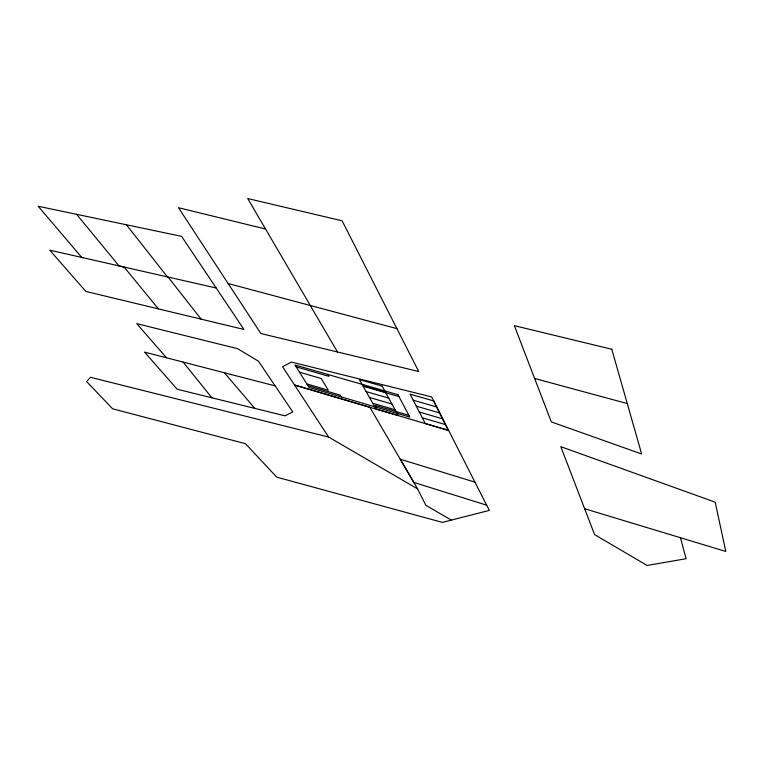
<?xml version="1.0" encoding="UTF-8"?>
<svg xmlns="http://www.w3.org/2000/svg" width="764" height="764" viewBox="0 0 764 764"><rect width="100%" height="100%" fill="white"/><g stroke="black" fill="none" stroke-linecap="round" stroke-linejoin="round"><path stroke-width="1.15" d="M216.183 287.999L49.775 250.172L85.874 291.447L243.936 329.446L181.603 236.362L38.2 206.251L81.738 257.43L83.028 257.726M265.547 229.009L178.499 207.712L260.877 333.534L418.71 371.514L342.1 220.806L247.717 198.535L337.478 351.965M328.625 437.056L90.515 377.292L86.561 381.522L112.661 408.816L245.502 443.703L276.711 477.137L442.385 522.385L489.332 510.4L431.622 396.917L291.456 362.06L282.575 366.73L328.625 437.056L417.621 488.903L425.873 505.319L451.314 520.103M275.155 385.896L144.539 352.099L177.2 389.239L285.048 415.855L292.755 411.911L258.452 361.21L237.585 348.69L136.718 323.63L166.476 357.791M228.13 283.52L396.917 328.644M534.628 378.457L627.263 403.554M362.747 385.61L385.486 392.19M413.2 400.202L436.655 406.983M296.155 366.854L328.95 376.346L327.832 374.465M398.932 396.583L364.714 386.689L363.654 384.808M299.526 372.221L321.233 378.533L328.339 390.223L306.87 383.929M366.118 391.579L388.733 398.149M416.284 406.152L439.596 412.923M369.451 397.452L391.932 404.022M419.321 412.025L442.499 418.796M372.727 403.258L395.093 409.819M422.32 417.812L445.364 424.574M307.959 385.648L340.181 395.122L341.26 396.917M408.902 415.329L375.315 405.455L376.327 407.241M448.697 430.495L294.57 385.027L369.891 407.355L417.621 488.903M680.428 537.713L725.8 551.446L715.199 502.177L560.786 446.663L594.583 534.609L647.146 565.465L686.12 558.704L680.428 537.713L584.641 508.738M474.96 482.141L400.231 459.212L413.821 482.418L486.697 505.195M224.368 372.756L254.851 408.406M76.591 214.312L119.031 265.91L124.15 267.075L158.425 308.895M183.102 362.088L211.924 397.815M168.07 277.055L201.142 319.161M126.413 224.778L167.44 276.912M611.783 349.253L514.353 325.655L551.312 421.9L641.645 453.997L611.783 349.253M382.201 386.154L359.328 379.574L375.974 408.979L398.206 415.54L382.201 386.154M433.675 400.947L410.077 394.167L425.281 423.533L448.191 430.285L433.675 400.947M397.939 394.702L294.98 364.982L309.086 387.443L409.857 417.115L397.939 394.702"/></g></svg>
